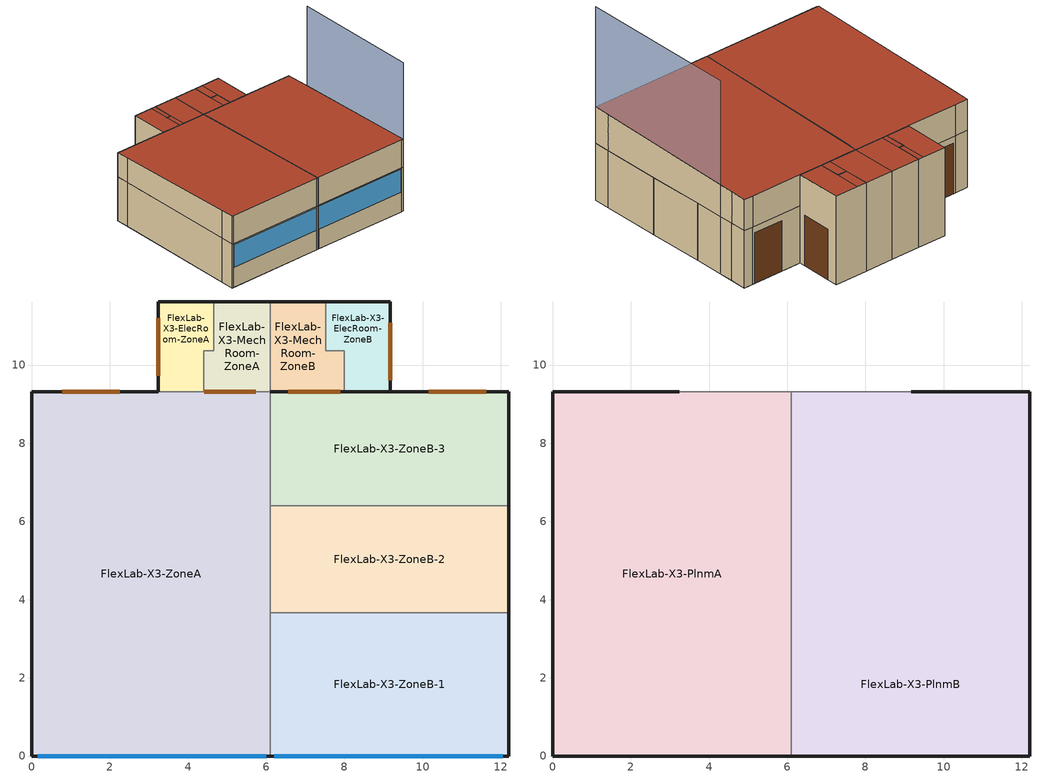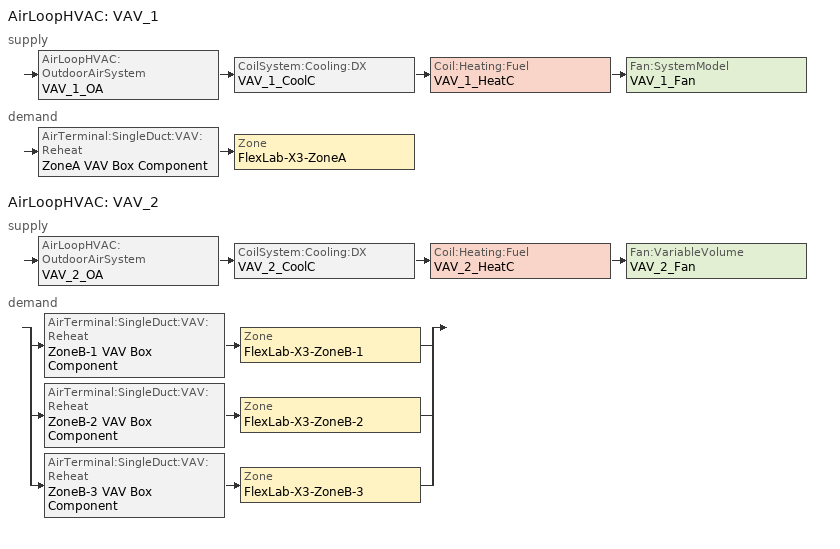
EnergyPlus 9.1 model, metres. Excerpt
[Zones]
FlexLab-X3-ElecRoom-ZoneA
 floor ground (FLOOR-SLAB): 4.66,11.61 4.66,10.36 4.41,10.36 4.41,9.32 3.24,9.32 3.24,11.61 z0
 wall outside (ZoneA-NorthWall-ElecRoom-Const): 4.66,11.61 3.24,11.61 z0:4.24
 wall outside (ZoneA-WestWall-ElecRoom-Const): 3.24,11.61 3.24,9.32 z0:4.24
 wall to FlexLab-X3-MechRoom-ZoneA (ZoneA-E1Wall-ElecRoom-Const): 4.41,9.32 4.41,10.36 z0:4.24
 wall to FlexLab-X3-MechRoom-ZoneA (ZoneA-E2Wall-ElecRoom-Const): 4.66,10.36 4.66,11.61 z0:4.24
 wall to FlexLab-X3-ZoneA (ZoneA-S1Wall-ElecRoom-Const): 3.24,9.32 4.41,9.32 z0:2.74
 wall to FlexLab-X3-MechRoom-ZoneA (ZoneA-S2Wall-ElecRoom-Const): 4.41,10.36 4.66,10.36 z0:4.24
 wall to FlexLab-X3-PlnmA (ZoneA-S2Wall-ElecRoom-Const): 3.24,9.32 4.41,9.32 z2.74:4.24
 door (AllDoor): 3.24,11.2 3.24,9.73 z0:2.43
 roof outside (Roof-Const): 3.24,11.61 3.24,9.32 4.41,9.32 4.41,11.61 z4.24; 4.41,11.61 4.41,10.36 4.66,10.36 4.66,11.61 z4.24
FlexLab-X3-ElecRoom-ZoneB
 floor ground (FLOOR-SLAB): 9.17,11.61 9.17,9.32 8,9.32 8,10.36 7.53,10.36 7.53,11.61 z0
 wall outside (ZoneB-EastWall-ElecRoom-Const): 9.17,9.32 9.17,11.61 z0:4.24
 wall outside (ZoneB-NorthWall-ElecRoom-Const): 9.17,11.61 7.53,11.61 z0:4.24
 wall to FlexLab-X3-ZoneB-3 (ZONEB-S1WALL-ElecRoom-Const): 8,9.32 9.17,9.32 z0:2.74
 wall to FlexLab-X3-MechRoom-ZoneB (ZoneB-S2Wall-ElecRoom-Const): 7.53,10.36 8,10.36 z0:4.24
 wall to FlexLab-X3-PlnmB (ZoneB-S2Wall-ElecRoom-Const): 8,9.32 9.17,9.32 z2.74:4.24
 wall to FlexLab-X3-MechRoom-ZoneB (ZoneB-W1Wall-ElecRoom-Const): 8,10.36 8,9.32 z0:4.24
 wall to FlexLab-X3-MechRoom-ZoneB (ZoneB-W2Wall-ElecRoom-Const): 7.53,11.61 7.53,10.36 z0:4.24
 door (AllDoor): 9.17,9.61 9.17,11.08 z0:2.43
 roof outside (Roof-Const): 7.53,11.61 7.53,10.36 8,10.36 8,11.61 z4.24; 8,11.61 8,9.32 9.17,9.32 9.17,11.61 z4.24
FlexLab-X3-MechRoom-ZoneA
 floor ground (FLOOR-SLAB): 6.1,11.61 6.1,9.32 4.41,9.32 4.41,10.36 4.66,10.36 4.66,11.61 z0
 wall outside (ZoneA-N1Wall-MechRoom-Const): 6.1,11.61 4.66,11.61 z0:4.24
 wall to FlexLab-X3-MechRoom-ZoneB (ZoneA-EastWall-MechRoom-Const): 6.1,9.32 6.1,11.61 z0:4.24
 wall to FlexLab-X3-ZoneA (ZoneA-S1Wall-MechRoom-Const): 5.75,9.32 6.1,9.32 z0:2.74
 wall to FlexLab-X3-ZoneA (ZoneA-S2Wall-MechRoom-Const): 4.41,9.32 5.75,9.32 z0:2.74
 wall to FlexLab-X3-PlnmA (ZoneA-S2Wall-MechRoom-Const): 4.41,9.32 5.75,9.32 6.1,9.32 z2.74:4.24
 door inside (AllDoor): 4.42,9.32 5.74,9.32 z0:2.43
 roof outside (Roof-Const): 4.41,10.36 4.41,9.32 4.66,9.32 4.66,10.36 z4.24; 4.66,11.61 4.66,9.32 6.1,9.32 6.1,11.61 z4.24
FlexLab-X3-MechRoom-ZoneB
 floor ground (FLOOR-SLAB): 7.53,11.61 7.53,10.36 8,10.36 8,9.32 6.1,9.32 6.1,11.61 z0
 wall outside (ZoneB-N1Wall-MechRoom-Const): 7.53,11.61 6.1,11.61 z0:4.24
 wall to FlexLab-X3-ElecRoom-ZoneB (ZoneB-E2Wall-MechRoom-Const): 7.53,10.36 7.53,11.61 z0:4.24
 wall to FlexLab-X3-ZoneB-3 (ZoneB-S1WALL-MECHROOM-Const): 6.1,9.32 6.46,9.32 z0:2.74
 wall to FlexLab-X3-ZoneB-3 (ZoneB-S2WALL-MECHROOM-Const): 6.46,9.32 8,9.32 z0:2.74
 wall to FlexLab-X3-PlnmB (ZoneB-S2Wall-MechRoom-Const): 6.1,9.32 6.46,9.32 8,9.32 z2.74:4.24
 door inside (AllDoor): 6.57,9.32 7.89,9.32 z0:2.43
 roof outside (Roof-Const): 6.1,11.61 6.1,9.32 7.53,9.32 7.53,11.61 z4.24; 7.53,10.36 7.53,9.32 8,9.32 8,10.36 z4.24
FlexLab-X3-ZoneA
 floor ground (FLOOR-SLAB): 6.1,9.32 6.1,0 0,0 0,9.32 z0
 wall outside (ZoneA-N1Wall-Const): 0.65,9.32 0,9.32 z0:2.74
 wall outside (ZoneA-N2Wall-Const): 3.24,9.32 0.65,9.32 z0:2.74
 wall outside (ZoneA-S1Wall-Const): 6.05,0 6.1,0 z0:2.74
 wall outside (ZoneA-S2Wall-Const): 0.12,0 6.05,0 z0:2.74
 wall outside (ZoneA-S3Wall-Const): 0,0 0.12,0 z0:2.74
 wall outside (ZoneA-W1Wall-Const): 0,0.8 0,0 z0:2.74
 wall outside (ZoneA-W2Wall-Const): 0,8.52 0,0.8 z0:2.74
 wall outside (ZoneA-W3Wall-Const): 0,9.32 0,8.52 z0:2.74
 wall to FlexLab-X3-ZoneB-1 (ZoneA-E1Wall-Const): 6.1,0 6.1,0.8 z0:2.74
 wall to FlexLab-X3-ZoneB-2 (ZoneA-E2Wall-Const): 6.1,0.8 6.1,8.78 z0:2.74
 wall to FlexLab-X3-ZoneB-3 (ZoneA-E3Wall-Const): 6.1,8.78 6.1,9.32 z0:2.74
 wall to FlexLab-X3-ElecRoom-ZoneA (ZoneA-N3Wall-Const): 4.41,9.32 3.24,9.32 z0:2.74
 window (GlzSys_B): 0.16,0 6.01,0 z1.24:2.67
 door (AllDoor): 2.25,9.32 0.78,9.32 z0:2.43
FlexLab-X3-ZoneB-2
 floor ground (FLOOR-SLAB): 12.2,6.4 12.2,3.66 6.1,3.66 6.1,6.4 z0
 wall outside (ZoneB-E2Wall-Const): 12.2,3.66 12.2,6.4 z0:2.74
 wall to FlexLab-X3-ZoneB-3 (ZoneB-IntWall-Const): 12.2,6.4 6.1,6.4 z0:2.74
 wall to FlexLab-X3-ZoneA (ZoneA-E2Wall-Const): 6.1,6.4 6.1,3.66 z0:2.74
 wall to FlexLab-X3-ZoneB-1 (ZoneB-IntWall-Const): 6.1,3.66 12.2,3.66 z0:2.74
FlexLab-X3-ZoneB-3
 floor ground (FLOOR-SLAB): 12.2,9.32 12.2,6.4 6.1,6.4 6.1,9.32 z0
 wall outside (ZoneB-E1Wall-Const): 12.2,8.52 12.2,9.32 z0:2.74
 wall outside (ZoneB-N2Wall-Const): 11.76,9.32 6.1,9.32 z0:2.74
 wall outside (ZoneB-N1Wall-Const): 12.2,9.32 11.76,9.32 z0:2.74
 wall outside (ZoneB-E2Wall-Const): 12.2,6.4 12.2,7.82 12.2,8.52 z0:2.74
 wall to FlexLab-X3-ZoneA (ZoneA-E3Wall-Const): 6.1,9.32 6.1,6.4 z0:2.74
 door (AllDoor): 11.63,9.32 10.16,9.32 z0:2.43
FlexLab-X3-ZoneB-1
 floor ground (FLOOR-SLAB): 12.2,3.66 12.2,0 6.1,0 6.1,3.66 z0
 wall outside (ZoneB-E2Wall-Const): 12.2,0.8 12.2,3.66 z0:2.74
 wall outside (ZoneB-S1Wall-Const): 12.1,0 12.2,0 / 6.1,0 6.17,0 z0:2.74
 wall outside (ZoneB-S2Wall-Const): 6.17,0 12.1,0 z0:2.74
 wall outside (ZoneB-E1Wall-Const): 12.2,0 12.2,0.8 z0:2.74
 wall to FlexLab-X3-ZoneA (ZoneA-E1Wall-Const): 6.1,3.66 6.1,0 z0:2.74
 window (GlzSys_B): 6.2,0 12.05,0 z1.24:2.67
FlexLab-X3-PlnmA
 floor to FlexLab-X3-ZoneA (Ceiling-Const): 6.1,9.32 6.1,0 0,0 0,9.32 z2.74
 wall outside (ZoneA-N1Wall-Const): 0.65,9.32 0,9.32 z2.74:4.24
 wall outside (ZoneA-N2Wall-Const): 3.24,9.32 0.65,9.32 z2.74:4.24
 wall outside (ZoneA-S1Wall-Const): 6.05,0 6.1,0 z2.74:4.5
 wall outside (ZoneA-S2Wall-Const): 0.12,0 6.05,0 z2.74:4.5
 wall outside (ZoneA-S3Wall-Const): 0,0 0.12,0 z2.74:4.5
 wall outside (ZoneA-W1Wall-Const): 0,0.8,4.47 0,0.8,2.74 0,0,2.74 0,0,4.5
 wall outside (ZoneA-W2Wall-Const): 0,8.52,4.26 0,8.52,2.74 0,0.8,2.74 0,0.8,4.47
 wall outside (ZoneA-W3Wall-Const): 0,9.32,4.24 0,9.32,2.74 0,8.52,2.74 0,8.52,4.26
 wall to FlexLab-X3-PlnmB (ZoneA-E1Wall-Const): 6.1,0,4.5 6.1,0,2.74 6.1,0.8,2.74 6.1,0.8,4.47
 wall to FlexLab-X3-PlnmB (ZoneA-E2Wall-Const): 6.1,0.8,4.47 6.1,0.8,2.74 6.1,8.78,2.74 6.1,8.78,4.27
 wall to FlexLab-X3-PlnmB (ZoneA-E3Wall-Const): 6.1,8.78,4.27 6.1,8.78,2.74 6.1,9.32,2.74 6.1,9.32,4.24
 wall to FlexLab-X3-ElecRoom-ZoneA (ZoneA-N3Wall-Const): 4.41,9.32 3.24,9.32 z2.74:4.24
 wall to FlexLab-X3-MechRoom-ZoneA (ZoneA-N4Wall-Const): 5.75,9.32 4.41,9.32 z2.74:4.24
 wall to FlexLab-X3-MechRoom-ZoneA (ZoneA-N5Wall-Const): 6.1,9.32 5.75,9.32 z2.74:4.24
 roof outside (Roof-Const): 6.1,0,4.5 6.1,9.32,4.24 0,9.32,4.24 0,0,4.5
FlexLab-X3-PlnmB
 floor to FlexLab-X3-ZoneB-3 (Ceiling-Const): 12.2,9.32 12.2,6.4 6.1,6.4 6.1,9.32 z2.74
 floor to FlexLab-X3-ZoneB-1 (Ceiling-Const): 12.2,3.66 12.2,0 6.1,0 6.1,3.66 z2.74
 floor to FlexLab-X3-ZoneB-2 (Ceiling-Const): 12.2,6.4 12.2,3.66 6.1,3.66 6.1,6.4 z2.74
 wall outside (ZoneB-E1Wall-Const): 12.2,0,4.5 12.2,0,2.74 12.2,0.8,2.74 12.2,0.8,4.47
 wall outside (ZoneB-E3Wall-Const): 12.2,8.52,4.26 12.2,8.52,2.74 12.2,9.32,2.74 12.2,9.32,4.24
 wall outside (ZoneB-N1Wall-Const): 12.2,9.32 11.76,9.32 z2.74:4.24
 wall outside (ZoneB-N2Wall-Const): 11.76,9.32 9.17,9.32 z2.74:4.24
 wall outside (ZoneB-S1Wall-Const): 12.1,0 12.2,0 z2.74:4.5
 wall outside (ZoneB-S2Wall-Const): 6.17,0 12.1,0 z2.74:4.5
 wall outside (ZoneB-S3Wall-Const): 6.1,0 6.17,0 z2.74:4.5
 wall outside (ZoneB-E2Wall-Const): 12.2,7.82,4.28 12.2,7.82,2.74 12.2,8.52,2.74 12.2,8.52,4.26
 wall to FlexLab-X3-ElecRoom-ZoneB (ZoneB-S2Wall-ElecRoom-Const): 9.17,9.32 8,9.32 z2.74:4.24
 wall to FlexLab-X3-MechRoom-ZoneB (ZoneB-N4Wall-Const): 8,9.32 6.46,9.32 z2.74:4.24
 wall to FlexLab-X3-MechRoom-ZoneB (ZoneB-S2Wall-MechRoom-Const): 6.46,9.32 6.1,9.32 z2.74:4.24
 wall othersidecoefficients (ZoneB-E2Wall-Const): 12.2,0.8,4.47 12.2,0.8,2.74 12.2,7.82,2.74 12.2,7.82,4.28
 roof outside (Roof-Const): 12.2,0,4.5 12.2,9.32,4.24 6.1,9.32,4.24 6.1,0,4.5
shading: 12.2,0,9.3 12.2,0,4.5 12.2,7.82,4.28 12.2,7.82,9.3
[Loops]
AirLoopHVAC 'VAV_1'
 supply: AirLoopHVAC:OutdoorAirSystem 'VAV_1_OA' > CoilSystem:Cooling:DX 'VAV_1_CoolC' > Coil:Heating:Fuel 'VAV_1_HeatC' > Fan:SystemModel 'VAV_1_Fan'
 demand: AirTerminal:SingleDuct:VAV:Reheat 'ZoneA VAV Box Component' > Zone 'FlexLab-X3-ZoneA'
AirLoopHVAC 'VAV_2'
 supply: AirLoopHVAC:OutdoorAirSystem 'VAV_2_OA' > CoilSystem:Cooling:DX 'VAV_2_CoolC' > Coil:Heating:Fuel 'VAV_2_HeatC' > Fan:VariableVolume 'VAV_2_Fan'
 demand: split
  | AirTerminal:SingleDuct:VAV:Reheat 'ZoneB-1 VAV Box Component' > Zone 'FlexLab-X3-ZoneB-1'
  | AirTerminal:SingleDuct:VAV:Reheat 'ZoneB-2 VAV Box Component' > Zone 'FlexLab-X3-ZoneB-2'
  | AirTerminal:SingleDuct:VAV:Reheat 'ZoneB-3 VAV Box Component' > Zone 'FlexLab-X3-ZoneB-3'
[Building]
Office: North Axis {deg}=0; Terrain=Suburbs; Loads Convergence Tolerance Value=0.04; Temperature Convergence Tolerance Value {deltaC}=0.4; Solar Distribution=FullInteriorAndExteriorWithReflections; Maximum Number of Warmup Days=30; Minimum Number of Warmup Days=6
[Site:Location]
Oakland Metropolitan Arpt_CA_USA Design_Conditions: Latitude {deg}=37.72; Longitude {deg}=-122.22; Time Zone {hr}=-8; Elevation {m}=2
[SizingPeriod:DesignDay] Day of Month=21; Dry-Bulb Temperature Range Modifier Type=DefaultMultipliers; Humidity Condition Type=Wetbulb; Barometric Pressure {Pa}=101301; Rain Indicator=No; Snow Indicator=No; Daylight Saving Time Indicator=No
Name | Month | Day Type | Maximum Dry-Bulb Temperature {C} | Daily Dry-Bulb Temperature Range {deltaC} | Wetbulb or DewPoint at Maximum Dry-Bulb {C} | Wind Speed {m/s} | Wind Direction {deg} | Solar Model Indicator | Sky Clearness | ASHRAE Clear Sky Optical Depth for Beam Irradiance (taub) | ASHRAE Clear Sky Optical Depth for Diffuse Irradiance (taud)
Oakland Metropolitan Arpt Ann Htg 99.6% Condns DB | 1 | WinterDesignDay | 2.9 | 0 | 2.9 | 2.2 | 50 | ASHRAEClearSky | 0
Oakland Metropolitan Arpt Ann Clg .4% Condns DB=>MWB | 8 | SummerDesignDay | 27.7 | 7.4 | 18.3 | 4.9 | 290 | ASHRAETau |  | 0.367 | 2.428
Oakland Metropolitan Arpt Ann Clg 1% Condns DB=>MWB | 8 | SummerDesignDay | 25.4 | 7.4 | 17.8 | 4.9 | 290 | ASHRAETau |  | 0.367 | 2.428
[Site:GroundTemperature:BuildingSurface]
22, 22, 22, 22, 22, 22, 22, 22, 22, 22, 22, 22
[Material]
Name | Roughness | Thickness {m} | Conductivity {W/m-K} | Density {kg/m3} | Specific Heat {J/kg-K} | Thermal Absorptance | Solar Absorptance | Visible Absorptance
Ins Board 4" R20 | MediumSmooth | 0.1016 | 0.037 | 29 | 1213 | 0.9 | 0.5 | 0.5
Roof Decking Material | Rough | 0.0127 | 0.13 | 850 | 1300 | 0.87 | 0.12
Plywood 1.125" | MediumSmooth | 0.0286 | 0.115 | 545 | 1213 | 0.9 | 0.5 | 0.5
Topping Slab Material | Rough | 0.1524 | 0.36 | 1282 | 837 | 0.9 | 0.65 | 0.65
Slab Horizontal Insulation | Smooth | 0.127 | 0.035 | 265 | 1300 | 0.9 | 0.65 | 0.65
HW CONCRETE | Rough | 0.127 | 1.311 | 2240 | 836.8 | 0.9 | 0.7 | 0.7
Metal Panel | MediumSmooth | 0.0011 | 62 | 7580 | 485 | 0.9 | 0.5 | 0.5
Plywood 1/2" | MediumSmooth | 0.0127 | 0.115 | 545 | 1213 | 0.9 | 0.5 | 0.5
Plywood 3/4" | MediumSmooth | 0.0191 | 0.115 | 545 | 1213 | 0.9 | 0.5 | 0.5
Gypsum Board | MediumSmooth | 0.0159 | 0.16 | 801 | 837 | 0.9 | 0.69 | 0.63
Cement Board | MediumSmooth | 0.0165 | 0.58 | 1281 | 837 | 0.9 | 0.5 | 0.5
SIP 7.25" | MediumSmooth | 0.1842 | 0.038 | 29 | 1210 | 0.9 | 0.5 | 0.5
Ins Board 3/4" R3.8 | MediumSmooth | 0.0191 | 0.035 | 29 | 1213 | 0.9 | 0.5 | 0.5
Ins Board 7.5" R13 | MediumSmooth | 0.1905 | 0.039 | 48 | 1318 | 0.9 | 0.5 | 0.5
Equiv Layer K1-Kwall South Corner | MediumSmooth | 0.0762 | 0.035 | 109.2 | 1276 | 0.9 | 0.5 | 0.5
Equiv Layer K2-Kwall South Corner | MediumSmooth | 0.0762 | 0.046 | 111.3 | 1278 | 0.9 | 0.5 | 0.5
Equiv Layer K3-Kwall South Corner | MediumSmooth | 0.197 | 0.042 | 853.6 | 1300 | 0.9 | 0.5 | 0.5
Equiv Layer K1-Kwall North Corner | MediumSmooth | 0.0762 | 0.055 | 109.2 | 1276 | 0.9 | 0.5 | 0.5
Equiv Layer K2-Kwall North Corner | MediumSmooth | 0.0762 | 0.065 | 111.3 | 1278 | 0.9 | 0.5 | 0.5
Equiv Layer K3-Kwall North Corner | MediumSmooth | 0.197 | 0.052 | 874.9 | 1312 | 0.9 | 0.5 | 0.5
Equiv Layer K1-Kwall Middle | MediumSmooth | 0.0762 | 0.0504 | 48.3 | 1228 | 0.9 | 0.5 | 0.5
Equiv Layer K1-Jwall South | MediumSmooth | 0.0889 | 0.0465 | 105.1 | 1273 | 0.9 | 0.5 | 0.5
Equiv Layer K2-Jwall South | MediumSmooth | 0.1053 | 0.096 | 873 | 1109 | 0.9 | 0.5 | 0.5
Equiv Layer K3-Jwall South | MediumSmooth | 0.1827 | 0.292 | 694 | 1287 | 0.9 | 0.5 | 0.5
Equiv Layer K1-Jwall North | MediumSmooth | 0.1016 | 0.0565 | 619.6 | 1010 | 0.9 | 0.5 | 0.5
Equiv Layer K2-Jwall North | MediumSmooth | 0.1848 | 0.184 | 747.9 | 1599 | 0.9 | 0.5 | 0.5
Equiv Layer K1-Hwall South | MediumSmooth | 0.1016 | 0.046 | 75.3 | 1250 | 0.9 | 0.5 | 0.5
Equiv Layer K2-Hwall South | MediumSmooth | 0.1016 | 0.0488 | 297.9 | 1411 | 0.9 | 0.5 | 0.5
Equiv Layer K3-Hwall South | MediumSmooth | 0.3927 | 0.066 | 1428 | 1044 | 0.9 | 0.5 | 0.5
Equiv Layer K1-Hwall North | MediumSmooth | 0.0889 | 0.0503 | 107.1 | 1274 | 0.9 | 0.5 | 0.5
Equiv Layer K2-Hwall North | MediumSmooth | 0.1803 | 0.0635 | 89.6 | 1261 | 0.9 | 0.5 | 0.5
Equiv Layer K3-Hwall North | MediumSmooth | 0.508 | 0.116 | 563.7 | 968 | 0.9 | 0.5 | 0.5
Equiv Layer K1-SouthWall | MediumSmooth | 0.1524 | 0.174 | 105.9 | 1312 | 0.9 | 0.5 | 0.5
Equiv Layer K1-NorthWall | MediumSmooth | 0.1842 | 0.205 | 270 | 1300 | 0.9 | 0.5 | 0.5
Equiv Layer K2-NorthWall | MediumSmooth | 0.0762 | 0.0418 | 72.9 | 1249 | 0.9 | 0.5 | 0.5
Equiv Layer K4-NorthWall | MediumSmooth | 0.1524 | 0.136 | 80.1 | 1314 | 0.9 | 0.5 | 0.5
Equiv Layer K5-NorthWall | MediumSmooth | 0.0889 | 0.3706 | 79.4 | 230 | 0.9 | 0.5 | 0.5
Acous Tile 3/4in | MediumSmooth | 0.0191 | 0.057 | 288 | 1890 | 0.9 | 0.857 | 0.8973
Door_StainlessSteel | MediumSmooth | 0.015 | 20 | 8050 | 450 | 0.9 | 0.9 | 0.9
Door_InsulationBoard | MediumSmooth | 0.08 | 0.03 | 40 | 1200 | 0.9 | 0.9 | 0.9
GP02 | MediumSmooth | 0.0159 | 0.16 | 801 | 837 | 0.9 | 0.75 | 0.75
[Material:AirGap]
Name | Thermal Resistance {m2-K/W}
AL21 | 0.157
Air Layer 3/4" vertical-AL11 | 0.158
[WindowMaterial:SimpleGlazingSystem]
GlzSys_B_Detail: U-Factor {W/m2-K}=5.39; Solar Heat Gain Coefficient=0.44; Visible Transmittance=0.69
[Construction]
Roof-Const: Roof Decking Material, Ins Board 4" R20, Plywood 1.125"
ZoneB-IntWall-Const: GP02, AL21, GP02
FLOOR-SLAB: HW CONCRETE, Slab Horizontal Insulation, Topping Slab Material
Ceiling-Const: Acous Tile 3/4in
ZoneB-S1Wall-Const: Metal Panel, Air Layer 3/4" vertical-AL11, Equiv Layer K2-Kwall South Corner, Plywood 1/2", Equiv Layer K3-Kwall South Corner, Gypsum Board
ZoneB-S2Wall-Const; ZoneA-S2Wall-Const: Cement Board, Air Layer 3/4" vertical-AL11, Ins Board 3/4" R3.8, Plywood 1/2", Equiv Layer K1-SouthWall, Gypsum Board
ZoneB-S3Wall-Const; ZoneA-S1Wall-Const: Metal Panel, Air Layer 3/4" vertical-AL11, Equiv Layer K1-Jwall South, Plywood 1/2", Equiv Layer K2-Jwall South, Gypsum Board
ZoneA-W1Wall-Const: Metal Panel, Air Layer 3/4" vertical-AL11, Equiv Layer K1-Kwall South Corner, Plywood 1/2", Equiv Layer K3-Kwall South Corner, Gypsum Board
ZoneA-W2Wall-Const: Metal Panel, Air Layer 3/4" vertical-AL11, Equiv Layer K1-Kwall Middle, Plywood 1/2", SIP 7.25", Plywood 1/2", Gypsum Board
ZoneA-W3Wall-Const: Metal Panel, Air Layer 3/4" vertical-AL11, Equiv Layer K1-Kwall North Corner, Plywood 1/2", Equiv Layer K3-Kwall North Corner, Gypsum Board
ZoneB-N1Wall-Const: Metal Panel, Air Layer 3/4" vertical-AL11, Equiv Layer K2-Kwall North Corner, Plywood 1/2", Equiv Layer K3-Kwall North Corner, Gypsum Board
ZoneB-N2Wall-Const; ZoneA-N2Wall-Const: Metal Panel, Air Layer 3/4" vertical-AL11, Ins Board 3/4" R3.8, Plywood 1/2", Equiv Layer K4-NorthWall, Gypsum Board
ZoneB-N4Wall-Const; ZoneA-N4Wall-Const; ZoneB-S2WALL-MECHROOM-Const; ZoneA-S2WALL-MECHROOM-Const: Gypsum Board, Equiv Layer K5-NorthWall, Gypsum Board
ZoneA-S3Wall-Const: Metal Panel, Air Layer 3/4" vertical-AL11, Equiv Layer K1-Hwall South, Plywood 1/2", Equiv Layer K2-Hwall South, Gypsum Board
ZoneA-E1Wall-Const: Gypsum Board, Equiv Layer K2-Jwall South, Plywood 1/2", Equiv Layer K3-Jwall South, Plywood 1/2", Equiv Layer K2-Jwall South, Gypsum Board
ZoneA-E2Wall-Const; ZoneA-EastWall-MechRoom-Const: Gypsum Board, Ins Board 4" R20, Plywood 1/2", SIP 7.25", Plywood 1/2", Ins Board 4" R20, Gypsum Board
ZoneA-E3Wall-Const: Gypsum Board, Equiv Layer K1-Jwall North, Plywood 1/2", Equiv Layer K2-Jwall North, Plywood 1/2", Equiv Layer K1-Jwall North, Gypsum Board
ZoneA-N1Wall-Const: Metal Panel, Air Layer 3/4" vertical-AL11, Equiv Layer K1-Hwall North, Plywood 3/4", Equiv Layer K3-Kwall North Corner, Gypsum Board
ZoneA-N3Wall-Const: Plywood 3/4", Equiv Layer K2-NorthWall, Plywood 1/2", Equiv Layer K1-NorthWall, Plywood 1/2", Gypsum Board
ZoneA-N5Wall-Const; ZoneB-S1WALL-MECHROOM-Const; ZoneA-S1WALL-MECHROOM-Const: Gypsum Board, Equiv Layer K1-Jwall North, Gypsum Board
ZoneB-E1Wall-Const: Gypsum Board, Equiv Layer K2-Hwall South, Plywood 1/2", Equiv Layer K3-Hwall South, Plywood 1/2", Equiv Layer K2-Hwall South, Gypsum Board
ZoneB-E2Wall-Const: Gypsum Board, Ins Board 4" R20, Plywood 1/2", SIP 7.25", Plywood 1/2", Plywood 1/2", SIP 7.25", Plywood 1/2", Ins Board 4" R20, Gypsum Board
ZoneB-E3Wall-Const: Metal Panel, Air Layer 3/4" vertical-AL11, Equiv Layer K2-Hwall North, Plywood 1/2", Equiv Layer K3-Hwall North, Gypsum Board
ZONEB-S1WALL-ElecRoom-Const; ZoneA-S1WALL-ElecRoom-Const: Gypsum Board, Plywood 1/2", Equiv Layer K1-NorthWall, Plywood 1/2", Equiv Layer K2-NorthWall, Plywood 3/4"
ZoneB-S2Wall-ElecRoom-Const; ZoneB-W1Wall-ElecRoom-Const; ZoneB-W2Wall-ElecRoom-Const; ZoneA-E1Wall-ElecRoom-Const; ZoneA-E2Wall-ElecRoom-Const; ZoneA-S2Wall-ElecRoom-Const: Gypsum Board, Plywood 1/2", SIP 7.25", Plywood 1/2", Ins Board 4" R20, Plywood 3/4"
ZoneB-NorthWall-ElecRoom-Const; ZoneA-NorthWall-ElecRoom-Const: Metal Panel, Air Layer 3/4" vertical-AL11, Ins Board 4" R20, Plywood 1/2", SIP 7.25", Plywood 1/2", Plywood 3/4"
ZoneB-EastWall-ElecRoom-Const; ZoneA-WestWall-ElecRoom-Const: Metal Panel, Air Layer 3/4" vertical-AL11, Plywood 1/2", Ins Board 7.5" R13, Plywood 1/2", Plywood 3/4"
ZoneB-N1Wall-MechRoom-Const; ZoneA-N1Wall-MechRoom-Const: Metal Panel, Air Layer 3/4" vertical-AL11, Ins Board 4" R20, Plywood 1/2", SIP 7.25", Plywood 1/2", Gypsum Board
ZoneB-E2Wall-MechRoom-Const: Plywood 3/4", Ins Board 4" R20, Plywood 1/2", SIP 7.25", Plywood 1/2", Gypsum Board
AllDoor: Door_StainlessSteel, Door_InsulationBoard, Door_StainlessSteel
GlzSys_B: GlzSys_B_Detail
[Zone] Multiplier=1
FlexLab-X3-ElecRoom-ZoneA; FlexLab-X3-ElecRoom-ZoneB; FlexLab-X3-MechRoom-ZoneA; FlexLab-X3-MechRoom-ZoneB; FlexLab-X3-PlnmA; FlexLab-X3-PlnmB; FlexLab-X3-ZoneA; FlexLab-X3-ZoneB-2; FlexLab-X3-ZoneB-3; FlexLab-X3-ZoneB-1
[ShadingProperty:Reflectance]
Shading Surface=Flexlax-X2 Shade; Diffuse Solar Reflectance of Unglazed Part of Shading Surface=0.35; Diffuse Visible Reflectance of Unglazed Part of Shading Surface=0.35; Fraction of Shading Surface That Is Glazed=0
[SurfaceProperty:OtherSideCoefficients]
X2A-Temperature: Combined Convective/Radiative Film Coefficient {W/m2-K}=7.69; Constant Temperature {C}=22; Constant Temperature Coefficient=1; External Dry-Bulb Temperature Coefficient=0; Ground Temperature Coefficient=0; Wind Speed Coefficient=0; Zone Air Temperature Coefficient=0
[ElectricEquipment]
FlexLab-X3-ZoneA-Office-Equip: Zone or ZoneList=FlexLab-X3-ZoneA; Schedule=ZoneA-EQUIP-SCHED-TEST; Design Level Calculation Method=EquipmentLevel; Design Level {W}=4300; Fraction Radiant=0.5
[Sizing:Zone] Zone Cooling Design Supply Air Temperature Input Method=SupplyAirTemperature; Zone Cooling Design Supply Air Temperature {C}=12.8; Zone Heating Design Supply Air Temperature Input Method=SupplyAirTemperature; Zone Heating Design Supply Air Temperature {C}=50; Zone Cooling Design Supply Air Humidity Ratio {kgWater/kgDryAir}=0.0085; Zone Heating Design Supply Air Humidity Ratio {kgWater/kgDryAir}=0.008; Cooling Design Air Flow Method=DesignDay; Heating Design Air Flow Method=DesignDay
Name | Design Specification Outdoor Air Object
FlexLab-X3-ZoneA | SZ DSOA Zone A
FlexLab-X3-ZoneB-1 | SZ DSOA Zone B-1
FlexLab-X3-ZoneB-2 | SZ DSOA Zone B-2
FlexLab-X3-ZoneB-3 | SZ DSOA Zone B-3
[DesignSpecification:OutdoorAir] Outdoor Air Method=Flow/Person; Outdoor Air Flow per Person {m3/s-person}=0.01
SZ DSOA Zone A; SZ DSOA Zone B-1; SZ DSOA Zone B-2; SZ DSOA Zone B-3
[Sizing:System] Type of Load to Size On=Sensible; Design Outdoor Air Flow Rate {m3/s}=AUTOSIZE; Central Heating Maximum System Air Flow Ratio=0.3; Preheat Design Temperature {C}=7; Preheat Design Humidity Ratio {kgWater/kgDryAir}=0.008; Precool Design Temperature {C}=12.8; Precool Design Humidity Ratio {kgWater/kgDryAir}=0.008; Central Cooling Design Supply Air Temperature {C}=12.8; Central Heating Design Supply Air Temperature {C}=16.7; Type of Zone Sum to Use=NonCoincident; 100% Outdoor Air in Cooling=No; 100% Outdoor Air in Heating=No; Central Cooling Design Supply Air Humidity Ratio {kgWater/kgDryAir}=0.0085; Central Heating Design Supply Air Humidity Ratio {kgWater/kgDryAir}=0.008; Cooling Supply Air Flow Rate Method=DesignDay; Cooling Supply Air Flow Rate {m3/s}=0; Heating Supply Air Flow Rate Method=DesignDay; Heating Supply Air Flow Rate {m3/s}=0; Zone Maximum Outdoor Air Fraction=1; Cooling Design Capacity Method=CoolingDesignCapacity; Cooling Design Capacity {W}=autosize; Heating Design Capacity Method=HeatingDesignCapacity; Heating Design Capacity {W}=autosize; Central Cooling Capacity Control Method=VAV
VAV_1; VAV_2
[ZoneControl:Thermostat] Control Type Schedule=Dual Zone Control Type Sched
Name | Zone or ZoneList | Control 1
Zone A Thermostat | FlexLab-X3-ZoneA | ZoneA DualSPSched
Zone B-1 Thermostat | FlexLab-X3-ZoneB-1 | ZoneB-1 DualSPSched
Zone B-2 Thermostat | FlexLab-X3-ZoneB-2 | ZoneB-2 DualSPSched
Zone B-3 Thermostat | FlexLab-X3-ZoneB-3 | ZoneB-3 DualSPSched
[ThermostatSetpoint:DualSetpoint] Heating Setpoint Temperature Schedule=HTGSETP_SCH; Cooling Setpoint Temperature Schedule=CLGSETP_SCH
ZoneA DualSPSched; ZoneB-1 DualSPSched; ZoneB-2 DualSPSched; ZoneB-3 DualSPSched
[AirTerminal:SingleDuct:VAV:Reheat] Availability Schedule=ALWAYS_ON; Maximum Air Flow Rate {m3/s}=AUTOSIZE; Zone Minimum Air Flow Input Method=Constant; Constant Minimum Air Flow Fraction=0.3; Maximum Hot Water or Steam Flow Rate {m3/s}=AUTOSIZE; Minimum Hot Water or Steam Flow Rate {m3/s}=0; Convergence Tolerance=0.001; Damper Heating Action=NORMAL; Maximum Flow per Zone Floor Area During Reheat {m3/s-m2}=AUTOCALCULATE; Maximum Flow Fraction During Reheat=AUTOCALCULATE
Name | Reheat Coil
ZoneA VAV Box Component | ZoneA VAV Box Reheat Coil
ZoneB-1 VAV Box Component | ZoneB-1 VAV Box Reheat Coil
ZoneB-2 VAV Box Component | ZoneB-2 VAV Box Reheat Coil
ZoneB-3 VAV Box Component | ZoneB-3 VAV Box Reheat Coil
[Zone equipment]
FlexLab-X3-ZoneA: ZoneA VAV Box Component
FlexLab-X3-ZoneB-1: ZoneB-1 VAV Box Component
FlexLab-X3-ZoneB-2: ZoneB-2 VAV Box Component
FlexLab-X3-ZoneB-3: ZoneB-3 VAV Box Component
[Fan:SystemModel]
VAV_1_Fan: Availability Schedule=HVACOperationSchd; Design Maximum Air Flow Rate {m3/s}=Autosize; Speed Control Method=Continuous; Electric Power Minimum Flow Rate Fraction=0; Design Pressure Rise {Pa}=1109.648; Motor Efficiency=0.91; Motor In Air Stream Fraction=1; Design Electric Power Consumption {W}=AUTOSIZE; Design Power Sizing Method=TotalEfficiencyAndPressure; Fan Total Efficiency=0.5915; Electric Power Function of Flow Fraction Curve=VAV Fan Curve
[Fan:VariableVolume]
VAV_2_Fan: Availability Schedule=HVACOperationSchd; Fan Total Efficiency=0.5915; Pressure Rise {Pa}=1109.648; Maximum Flow Rate {m3/s}=AUTOSIZE; Fan Power Minimum Flow Rate Input Method=FixedFlowRate; Fan Power Minimum Air Flow Rate {m3/s}=0; Motor Efficiency=0.91; Motor In Airstream Fraction=1; Fan Power Coefficient 1=0.0407599; Fan Power Coefficient 2=0.088045; Fan Power Coefficient 3=-0.0729261; Fan Power Coefficient 4=0.94374; Fan Power Coefficient 5=0
[Coil:Cooling:DX:TwoSpeed] Availability Schedule=ALWAYS_ON; High Speed Gross Rated Total Cooling Capacity {W}=AUTOSIZE; High Speed Rated Sensible Heat Ratio=AUTOSIZE; High Speed Gross Rated Cooling COP {W/W}=3.23372; High Speed Rated Air Flow Rate {m3/s}=AUTOSIZE; Unit Internal Static Air Pressure {Pa}=450; Total Cooling Capacity Function of Temperature Curve=Measured_CoolCStandard10Ton_CapFT; Total Cooling Capacity Function of Flow Fraction Curve=Measured_CoolCStandard10Ton_CapFF; Energy Input Ratio Function of Temperature Curve=Measured_CoolCStandard10Ton_EIRFT; Energy Input Ratio Function of Flow Fraction Curve=Measured_CoolCStandard10Ton_EIRFFF; Part Load Fraction Correlation Curve=No_PLR_Degredation; Low Speed Gross Rated Total Cooling Capacity {W}=AUTOSIZE; Low Speed Gross Rated Sensible Heat Ratio=AUTOSIZE; Low Speed Gross Rated Cooling COP {W/W}=3.28187; Low Speed Rated Air Flow Rate {m3/s}=AUTOSIZE; Low Speed Total Cooling Capacity Function of Temperature Curve=Measured_LowSpeedCoolCapLSFT; Low Speed Energy Input Ratio Function of Temperature Curve=Measured_LowSpeedCoolEIRLSFT
VAV_1_CoolC DXCoil; VAV_2_CoolC DXCoil
[Coil:Heating:Electric] Availability Schedule=ALWAYS_ON; Efficiency=1; Nominal Capacity {W}=AUTOSIZE
ZoneA VAV Box Reheat Coil; ZoneB-1 VAV Box Reheat Coil; ZoneB-2 VAV Box Reheat Coil; ZoneB-3 VAV Box Reheat Coil
[Coil:Heating:Fuel] Availability Schedule=ALWAYS_ON; Fuel Type=NaturalGas; Burner Efficiency=0.8; Nominal Capacity {W}=AUTOSIZE
VAV_1_HeatC; VAV_2_HeatC
[CoilSystem:Cooling:DX] Availability Schedule=ALWAYS_ON
Name | Cooling Coil
VAV_1_CoolC | VAV_1_CoolC DXCoil
VAV_2_CoolC | VAV_2_CoolC DXCoil
[Controller:OutdoorAir] Minimum Outdoor Air Flow Rate {m3/s}=AUTOSIZE; Maximum Outdoor Air Flow Rate {m3/s}=AUTOSIZE; Economizer Control Type=DifferentialDryBulb; Economizer Control Action Type=ModulateFlow; Economizer Maximum Limit Dry-Bulb Temperature {C}=28; Economizer Maximum Limit Enthalpy {J/kg}=64000; Economizer Minimum Limit Dry-Bulb Temperature {C}=-100; Lockout Type=NoLockout; Minimum Limit Type=FixedMinimum; Minimum Outdoor Air Schedule=MinOA_MotorizedDamper_Sched
VAV_1_OA_Controller; VAV_2_OA_Controller
[AirLoopHVAC] Design Supply Air Flow Rate {m3/s}=AUTOSIZE
VAV_1; VAV_2
[AirLoopHVAC:ReturnPlenum]
Name | Zone
VAV_1 Return Plenum | FlexLab-X3-PlnmA
VAV_2 Return Plenum | FlexLab-X3-PlnmB
[AvailabilityManager:NightCycle] Applicability Schedule=ALWAYS_ON; Fan Schedule=HVACOperationSchd; Control Type=CycleOnAny; Thermostat Tolerance {deltaC}=1; Cycling Run Time Control Type=FixedRunTime; Cycling Run Time {s}=1800
VAV_1 Availability Manager; VAV_2 Availability Manager
[SetpointManager:Scheduled] Control Variable=Temperature; Schedule=Seasonal-Reset-Supply-Air-Temp-Sch
Name | Setpoint Node or NodeList
VAV_1 SAT setpoint | VAV_1 Supply Equipment Outlet Node
VAV_2 SAT setpoint | VAV_2 Supply Equipment Outlet Node
[SetpointManager:MixedAir] Control Variable=Temperature
Name | Setpoint Node or NodeList
VAV_1_CoolC SAT Manager | VAV_1_CoolC-VAV_1_HeatCNode
VAV_1_HeatC MixedAir Manager | VAV_1_HeatC-VAV_1_FanNode
VAV_1_OAMixed Air Temp Manager | VAV_1_OA-VAV_1_CoolCNode
VAV_2_CoolC SAT Manager | VAV_2_CoolC-VAV_2_HeatCNode
VAV_2_HeatC MixedAir Manager | VAV_2_HeatC-VAV_2_FanNode
VAV_2_OAMixed Air Temp Manager | VAV_2_OA-VAV_2_CoolCNode
[Schedule:Compact]
ALWAYS_ON: Through: 12/31, For: AllDays, Until: 24:00, 1
Dual Zone Control Type Sched: Through: 12/31, For: AllDays, Until: 24:00, 4
CLGSETP_SCH: Through: 12/31, For: Weekdays SummerDesignDay, Until: 06:00, 26.7, Until: 22:00, 24, Until: 24:00, 26.7, For: Saturday, Until: 06:00, 26.7, Until: 18:00, 24, Until: 24:00, 26.7, For WinterDesignDay, Until: 24:00, 26.7, For: AllOtherDays, Until: 24:00, 26.7
HTGSETP_SCH: Through: 12/31, For: Weekdays, Until: 06:00, 15.6, Until: 22:00, 21, Until: 24:00, 15.6, For SummerDesignDay, Until: 24:00, 15.6, For: Saturday, Until: 06:00, 15.6, Until: 18:00, 21, Until: 24:00, 15.6, For: WinterDesignDay, Until: 24:00, 21, For: AllOtherDays, Until: 24:00, 15.6
HVACOperationSchd: Through: 12/31, For: Weekdays SummerDesignDay, Until: 06:00, 0, Until: 22:00, 1, Until: 24:00, 0, For: Saturday WinterDesignDay, Until: 06:00, 0, Until: 18:00, 1, Until: 24:00, 0, For: AllOtherDays, Until: 24:00, 0
MinOA_MotorizedDamper_Sched: Through: 12/31, For: Weekdays SummerDesignDay, Until: 07:00, 0, Until: 22:00, 1, Until: 24:00, 0, For: Saturday WinterDesignDay, Until: 07:00, 0, Until: 18:00, 1, Until: 24:00, 0, For: AllOtherDays, Until: 24:00, 0
Seasonal-Reset-Supply-Air-Temp-Sch: Through: 12/31, For: AllDays, Until: 24:00, 12.8
ZoneA-EQUIP-SCHED-TEST: Through: 12/17, For: SummerDesignDay, Until: 24:00, 1, For: WinterDesignDay, Until: 24:00, 0, For: AllOtherDays, Until: 08:00, 0, Until: 12:00, 1, Until: 18:00, 1, Until: 21:00, 0.35, Until: 24:00, 0, Through: 12/31, For: SummerDesignDay, Until: 24:00, 1, For: WinterDesignDay, Until: 24:00, 0, For: AllOtherDays, Until: 08:00, 0, Until: 12:00, 0.65, Until: 18:00, 0.65, Until: 21:00, 0.35, Until: 24:00, 0
[Curve:Quadratic] Coefficient3 x**2=0
Name | Coefficient1 Constant | Coefficient2 x | Minimum Value of x | Maximum Value of x
Measured_CoolCStandard10Ton_CapFF | 0.7685 | 0.2315 | 0.776 | 1.197
Measured_CoolCStandard10Ton_EIRFFF | 1.192 | -0.1917 | 0.776 | 1.197
No_PLR_Degredation | 1 | 0 | 0 | 1
[Curve:Quartic]
VAV Fan Curve: Coefficient1 Constant=0.0407599; Coefficient2 x=0.088045; Coefficient3 x**2=-0.0729261; Coefficient4 x**3=0.94374; Coefficient5 x**4=0; Minimum Value of x=0; Maximum Value of x=1; Minimum Curve Output=0; Maximum Curve Output=1; Input Unit Type for X=Dimensionless; Output Unit Type=Dimensionless
[Curve:Biquadratic] Minimum Value of x=11.1; Maximum Value of x=29.4; Minimum Value of y=10; Maximum Value of y=50.3
Name | Coefficient1 Constant | Coefficient2 x | Coefficient3 x**2 | Coefficient4 y | Coefficient5 y**2 | Coefficient6 x*y
Measured_LowSpeedCoolCapLSFT | 0.4136 | 0.03105 | 0 | 0.006952 | -0.0002128 | 0
Measured_CoolCStandard10Ton_CapFT | 0.52357 | 0.03478 | 0 | -0.001915 | -0.00010838 | 0
Measured_LowSpeedCoolEIRLSFT | 1.1389 | -0.04518 | 0.0014298 | 0.006044 | 0.0006745 | -0.0012325
Measured_CoolCStandard10Ton_EIRFT | 0.9847 | -0.04285 | 0.0013562 | 0.009934 | 0.0006398 | -0.001169
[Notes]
***ALWAYS ON SCHEDULE***
